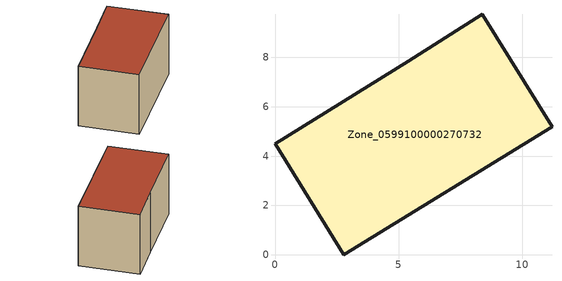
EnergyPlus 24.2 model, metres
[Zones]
Zone_0599100000270732
 floor ground (C_G): 11.21,5.18 2.79,0 0,4.49 5.4,7.83 8.38,9.74 z0
 wall outside (C_F): 2.79,0 11.21,5.18 8.38,9.74 5.4,7.83 0,4.49 2.79,0 z0:5.87
 roof outside (C_R): 8.38,9.74 5.4,7.83 0,4.49 2.79,0 11.21,5.18 z5.87
[BUILDING]
Pand.0599100000270732: North Axis=0; Terrain=City; Loads Convergence Tolerance Value=0.04; Temperature Convergence Tolerance Value=0.4; Solar Distribution=FullExterior; Maximum Number of Warmup Days=25; Minimum Number of Warmup Days=1
[Site:Location]
Rotterdam.The.Hague.AP_ZH_NLD Design_Conditions: Latitude=51.96; Longitude=4.45; Time Zone=1; Elevation=-4.5
[SITE:GROUNDTEMPERATURE:BUILDINGSURFACE]
18, 18, 18, 18, 18, 18, 18, 18, 18, 18, 18, 18
[MATERIAL] Thermal Absorptance=0.9; Solar Absorptance=0.7; Visible Absorptance=0.7
Name | Roughness | Thickness | Conductivity | Density | Specific Heat
G.TC.1975-1991 | MediumSmooth | 0.15 | 0.288461 | 540 | 1210
F.TC.1975-1991 | Rough | 0.3 | 0.230769 | 1920 | 840
R.TC.1975-1991 | MediumRough | 0.2 | 0.153846 | 1500 | 1000
[CONSTRUCTION]
C_G: G.TC.1975-1991
C_F: F.TC.1975-1991
C_R: R.TC.1975-1991
[ZONE]
Zone_0599100000270732: Type=1; Multiplier=1; Ceiling Height=Autocalculate; Volume=Autocalculate; Floor Area=autocalculate; Part of Total Floor Area=Yes
[ZONEINFILTRATION:DESIGNFLOWRATE]
Infil_Zone_0599100000270732: Zone or ZoneList or Space or SpaceList=Zone_0599100000270732; Schedule=AlwaysOn; Design Flow Rate Calculation Method=Flow/Area; Flow Rate per Floor Area=0.003; Constant Term Coefficient=1; Temperature Term Coefficient=0; Velocity Term Coefficient=0; Velocity Squared Term Coefficient=0
[HVACTEMPLATE:ZONE:IDEALLOADSAIRSYSTEM]
Zone_0599100000270732: Maximum Heating Supply Air Temperature=50; Minimum Cooling Supply Air Temperature=13; Maximum Heating Supply Air Humidity Ratio=0.0156; Minimum Cooling Supply Air Humidity Ratio=0.0077; Heating Limit=NoLimit; Cooling Limit=NoLimit; Dehumidification Control Type=ConstantSensibleHeatRatio; Cooling Sensible Heat Ratio=0.7; Dehumidification Setpoint=60; Humidification Control Type=None; Humidification Setpoint=30; Outdoor Air Method=None; Outdoor Air Flow Rate per Person=0.00944; Outdoor Air Flow Rate per Zone Floor Area=0; Outdoor Air Flow Rate per Zone=0; Demand Controlled Ventilation Type=None; Outdoor Air Economizer Type=NoEconomizer; Heat Recovery Type=None; Sensible Heat Recovery Effectiveness=0.7; Latent Heat Recovery Effectiveness=0.65
[ZONECONTROL:THERMOSTAT]
ThermostatControl_Zone_0599100000270732: Zone or ZoneList=Zone_0599100000270732; Control Type Schedule=DualSetpointControlType; Control 1=Thermostat_Zone_0599100000270732; Temperature Difference Between Cutout And Setpoint=0
[THERMOSTATSETPOINT:DUALSETPOINT]
Thermostat_Zone_0599100000270732: Heating Setpoint Temperature Schedule=HeatingSetpoint_Zone_0599100000270732; Cooling Setpoint Temperature Schedule=CoolingSetpoint_Zone_0599100000270732
[SCHEDULE:COMPACT]
HeatingSetpoint_Zone_0599100000270732: Through: 12/31, For: AllDays, Until: 24:00, 21
CoolingSetpoint_Zone_0599100000270732: Through: 12/31, For: AllDays, Until: 24:00, 24
DualSetpointControlType: Through: 12/31, For: AllDays, Until: 24:00, 4
AlwaysOn: Through: 12/31, For: AllDays, Until: 24:00, 1
